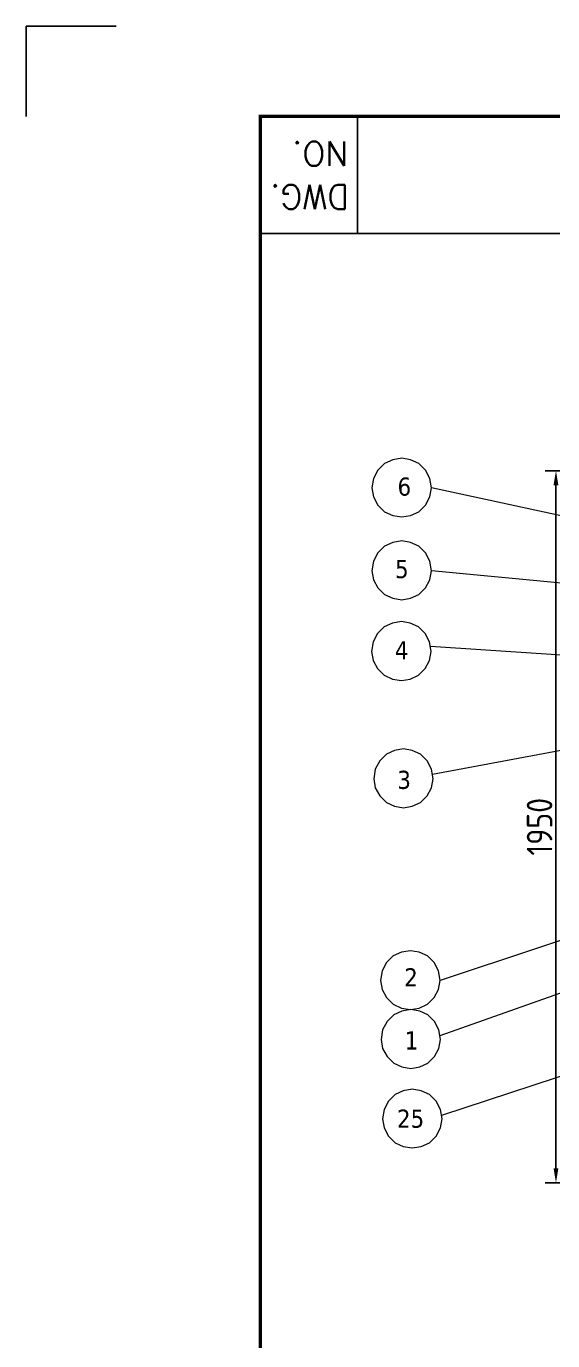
# Model space of a CAD drawing. Header units: millimetres. Extents: x 116956 to 138384, y -169944 to -162492.
# Drawn here: x 128023 to 129466, y -166091 to -162492 of the extents above; entities that cross this region are included whole.
import ezdxf

# ---------------------------------------------------------------- set-up
doc = ezdxf.new("R2010")
doc.units = ezdxf.units.MM
doc.header["$LTSCALE"] = 13
doc.layers.add('1', color=4, linetype='Continuous')
doc.layers.add('2', color=3, linetype='Continuous')
doc.layers.add('paper', color=254, linetype='Continuous', plot=False)
doc.layers.add('标注、文本', color=3, linetype='Continuous', lineweight=25)
doc.layers.add('铁心', color=3, linetype='Continuous', lineweight=0)
doc.styles.add('ROMANS', font='romans.shx', dxfattribs={"bigfont": 'whgtxt.shx'})
doc.styles.get("Standard").update_dxf_attribs({"font": 'gbenor.shx', "bigfont": 'gbcbig.shx'})
doc.styles.add('Tahoma$001', font='tahoma.ttf', dxfattribs={"height": 2.159784})
doc.dimstyles.new('1-15', dxfattribs={"dimscale": 20, "dimtxt": 3.5, "dimasz": 2, "dimexe": 1.5, "dimexo": 0.5, "dimgap": 0.5, "dimtad": 1, "dimtoh": 1, "dimdec": 1, "dimdsep": 46, "dimtxsty": 'Standard', "dimcen": 2.5, "dimclrd": 3, "dimclre": 3, "dimclrt": 3, "dimadec": 0, "dimazin": 2, "dimtfac": 1, "dimtdec": 1, "dimtmove": 0, "dimatfit": 2, "dimfxl": 1, "dimarcsym": 0})

# ---------------------------------------------------------------- blocks, each defined once
blk = doc.blocks.new('*D1465')
at = {"layer": 'Defpoints', "color": 0, "transparency": 16777216}
for p in [(129474.9, -163709.2), (129846.4, -163709.2), (129846.4, -165659.2)]:
    blk.add_point(p, dxfattribs=at)
at = {"layer": '标注、文本', "color": 3, "lineweight": -2, "transparency": 16777216}
for p, q in [((129836.4, -163709.2), (129444.9, -163709.2)), ((129474.9, -165619.2), (129474.9, -163749.2)), ((129836.4, -165659.2), (129444.9, -165659.2))]:
    blk.add_line(p, q, dxfattribs=at)
at = {"layer": '标注、文本', "color": 3, "transparency": 16777216}
for points in [[(129468.2, -163749.2), (129481.5, -163749.2), (129474.9, -163709.2)], [(129468.2, -165619.2), (129481.5, -165619.2), (129474.9, -165659.2)]]:
    blk.add_solid(points, dxfattribs=at)
at = {"layer": '标注、文本', "color": 3, "transparency": 16777216, "insert": (129429.9, -164684.2), "char_height": 70, "attachment_point": 5, "rotation": 90}
blk.add_mtext('1950', dxfattribs=at)

msp = doc.modelspace()

# ---------------------------------------------------------------- linework, layer by layer
at = {"layer": '1', "const_width": 8.634}
msp.add_lwpolyline([(128664.519, -169547.221), (138136.839, -169547.221), (138136.839, -162738.991), (128664.519, -162738.991), (128664.519, -169547.221)], dxfattribs=at)
at = {"layer": '2'}
for p, q in [((128930.928, -162738.991), (128930.928, -163059.668)), ((128664.519, -163059.668), (130835.259, -163059.668))]:
    msp.add_line(p, q, dxfattribs=at)
at = {"layer": 'paper'}
for q in [(128023.164, -162738.991), (128269.839, -162492.316)]:
    msp.add_line((128023.164, -162492.316), q, dxfattribs=at)
at = {"layer": '铁心'}
for points in [[(129133.547, -163756.374), (129129.174, -163730.135), (129117.247, -163707.473), (129098.959, -163689.185), (129076.298, -163679.246), (129052.046, -163674.873), (129027.397, -163679.246), (129005.133, -163689.185), (128986.845, -163707.473), (128974.52, -163730.135), (128970.545, -163756.374), (128974.52, -163781.023), (128986.845, -163803.287), (129005.133, -163821.575), (129027.397, -163831.912), (129052.046, -163835.888), (129076.298, -163831.912), (129098.959, -163821.575), (129117.247, -163803.287), (129129.174, -163781.023)], [(129133.643, -163983.074), (129129.27, -163956.835), (129117.343, -163934.173), (129099.055, -163915.885), (129076.393, -163905.946), (129052.142, -163901.573), (129027.492, -163905.946), (129005.229, -163915.885), (128986.941, -163934.173), (128974.616, -163956.835), (128970.64, -163983.074), (128974.616, -164007.723), (128986.941, -164029.987), (129005.229, -164048.275), (129027.492, -164058.612), (129052.142, -164062.588), (129076.393, -164058.612), (129099.055, -164048.275), (129117.343, -164029.987), (129129.27, -164007.723)], [(129132.778, -164204.036), (129128.405, -164177.797), (129116.478, -164155.136), (129098.19, -164136.847), (129075.529, -164126.908), (129051.277, -164122.535), (129026.628, -164126.908), (129004.364, -164136.847), (128986.076, -164155.136), (128973.751, -164177.797), (128969.776, -164204.036), (128973.751, -164228.686), (128986.076, -164250.949), (129004.364, -164269.237), (129026.628, -164279.574), (129051.277, -164283.55), (129075.529, -164279.574), (129098.19, -164269.237), (129116.478, -164250.949), (129128.405, -164228.686)], [(129138.465, -164552.647), (129134.092, -164526.408), (129122.165, -164503.746), (129103.876, -164485.458), (129081.215, -164475.519), (129056.963, -164471.146), (129032.314, -164475.519), (129010.05, -164485.458), (128991.762, -164503.746), (128979.438, -164526.408), (128975.462, -164552.647), (128979.438, -164577.296), (128991.762, -164599.56), (129010.05, -164617.848), (129032.314, -164628.185), (129056.963, -164632.161), (129081.215, -164628.185), (129103.876, -164617.848), (129122.165, -164599.56), (129134.092, -164577.296)], [(129157.36, -165105.106), (129152.987, -165078.866), (129141.06, -165056.205), (129122.772, -165037.917), (129100.11, -165027.978), (129075.859, -165023.605), (129051.209, -165027.978), (129028.946, -165037.917), (129010.658, -165056.205), (128998.333, -165078.866), (128994.357, -165105.106), (128998.333, -165129.755), (129010.658, -165152.019), (129028.946, -165170.307), (129051.209, -165180.644), (129075.859, -165184.619), (129100.11, -165180.644), (129122.772, -165170.307), (129141.06, -165152.019), (129152.987, -165129.755)], [(129158.618, -165266.348), (129154.245, -165240.108), (129142.318, -165217.447), (129124.03, -165199.159), (129101.369, -165189.22), (129077.117, -165184.846), (129052.468, -165189.22), (129030.204, -165199.159), (129011.916, -165217.447), (128999.591, -165240.108), (128995.615, -165266.348), (128999.591, -165290.997), (129011.916, -165313.261), (129030.204, -165331.549), (129052.468, -165341.886), (129077.117, -165345.861), (129101.369, -165341.886), (129124.03, -165331.549), (129142.318, -165313.261), (129154.245, -165290.997)], [(129162.684, -165484.23), (129158.311, -165457.991), (129146.384, -165435.33), (129128.096, -165417.041), (129105.435, -165407.102), (129081.183, -165402.729), (129056.534, -165407.102), (129034.27, -165417.041), (129015.982, -165435.33), (129003.657, -165457.991), (128999.682, -165484.23), (129003.657, -165508.88), (129015.982, -165531.143), (129034.27, -165549.431), (129056.534, -165559.768), (129081.183, -165563.744), (129105.435, -165559.768), (129128.096, -165549.431), (129146.384, -165531.143), (129158.311, -165508.88)]]:
    msp.add_lwpolyline(points, close=True, dxfattribs=at)
for points in [[(130546.422, -164061.011), (129133.547, -163756.374), (129133.547, -163756.374)], [(130537.908, -164116.276), (129133.547, -163983.614), (129133.547, -163983.614)], [(130439.854, -164277.264), (129130.592, -164190.917), (129130.592, -164190.917)], [(130100.284, -164361.489), (129136.55, -164541.156), (129136.55, -164541.156)], [(130237.947, -164746.852), (129157.36, -165105.106)], [(130197.371, -164888.577), (129157.01, -165256.696), (129157.01, -165256.696)], [(130537.579, -165022.815), (129161.076, -165474.579), (129161.076, -165474.579)]]:
    msp.add_lwpolyline(points, dxfattribs=at)

# ---------------------------------------------------------------- texts
at = {"layer": '2', "style": 'ROMANS'}
for s, p in [('NO.', (128905.752, -162807.956)), ('DWG.', (128908.125, -162926.104))]:
    msp.add_text(s, height=66.6023, rotation=180, dxfattribs=at).set_placement(p)
at = {"layer": '铁心', "style": 'Tahoma$001'}
for s, height, p in [('6', 49.618, (129040.752, -163777.476)), ('5', 49.618, (129033.88, -164003.338)), ('4', 49.618, (129033.443, -164225.67)), ('3', 49.618, (129040.114, -164580.477)), ('2', 49.618, (129059.01, -165121.214)), ('1', 49.618, (129060.268, -165294.177)), ('25', 49.6179, (129039.169, -165508.239))]:
    msp.add_text(s, height=height, dxfattribs=at).set_placement(p)

# ---------------------------------------------------------------- dimensions: what is measured, and where the dimension line sits
at = {"layer": '标注、文本'}
dim = msp.add_linear_dim(base=(129474.871, -163709.191), p1=(129846.422, -165659.159), p2=(129846.422, -163709.191), angle=90, dimstyle='1-15', dxfattribs=at)
dim.commit()
dim.dimension.update_dxf_attribs({"geometry": '*D1465', "text_midpoint": (129429.871, -164684.175)})

doc.saveas('drawing.dxf')
